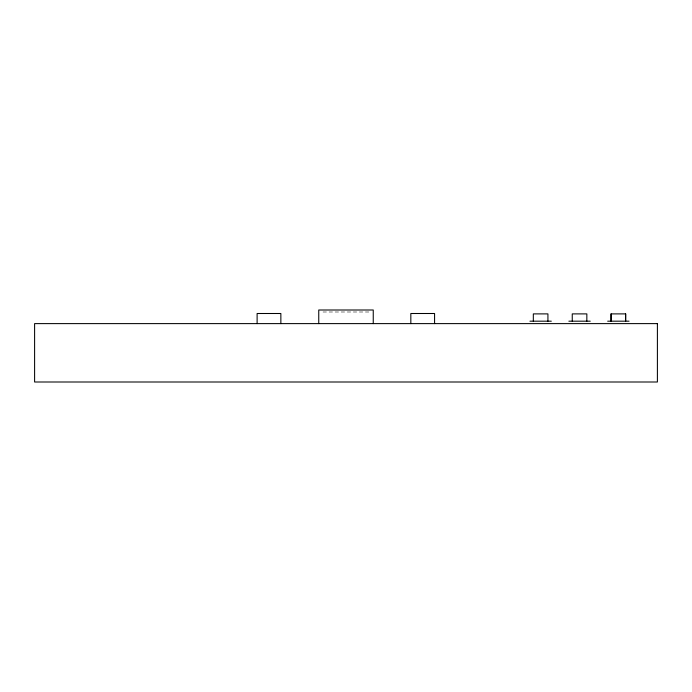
<?xml version="1.0" encoding="UTF-8"?>
<svg xmlns="http://www.w3.org/2000/svg" width="692" height="692" viewBox="0 0 692 692"><rect width="100%" height="100%" fill="white"/><g stroke="black" fill="none" stroke-linecap="round" stroke-linejoin="round"><path stroke-width="0.52" stroke-dasharray="3.46 2.59" d="M323.034 311.997L368.966 311.997"/><path stroke-width="1.04" d="M625.629 313.891L625.629 321.183L625.663 313.891L611.062 313.891L611.062 321.183M529.942 321.183L551.308 321.183M568.867 321.183L590.233 321.183M607.688 321.183L629.037 321.183M611.097 313.891L611.097 321.183M586.833 321.183L586.851 313.891L572.249 313.891L572.267 321.183M547.926 321.183L547.926 313.891L533.324 313.891L533.324 321.183M434.576 323.614L434.576 313.502L410.832 313.502L410.832 323.614M373.248 323.614L373.248 309.999L318.752 309.999L318.752 323.614M280.857 323.614L280.857 313.502L257.113 313.502L257.113 323.614M657.4 323.614L34.6 323.614L34.6 382.001L657.4 382.001L657.4 323.614"/></g></svg>
